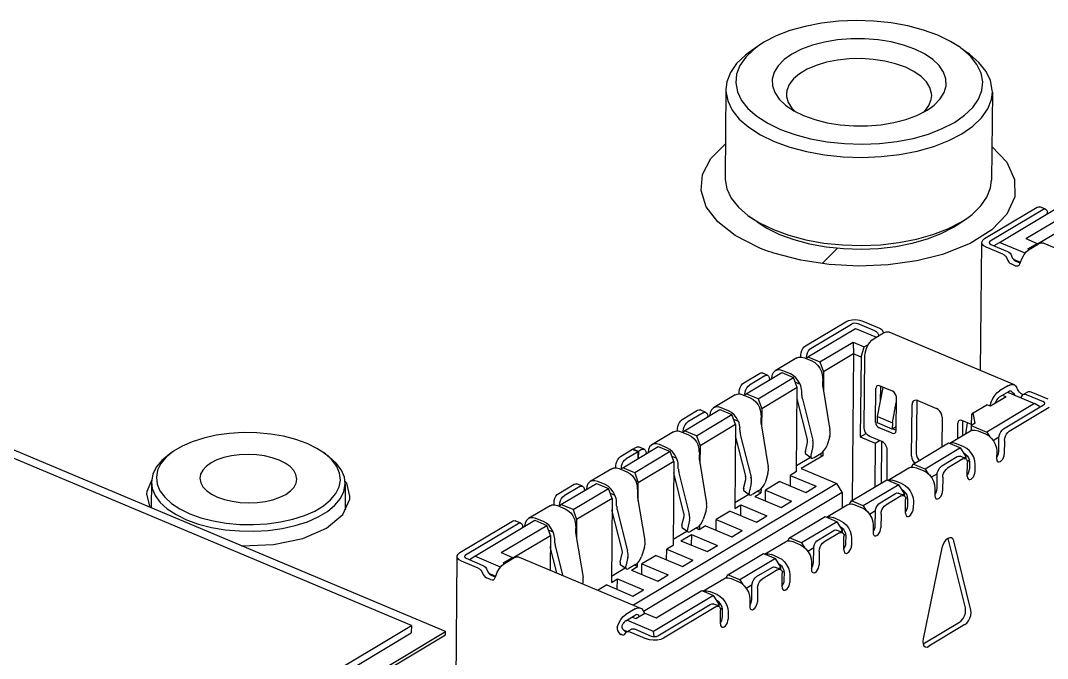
# Model space of a CAD drawing. Header units: millimetres. Extents: x 0 to 841, y 0 to 594.
# Drawn here: x 586.55 to 597.14, y 200.76 to 207.34 of the extents above; entities that cross this region are included whole.
import ezdxf

# ---------------------------------------------------------------- set-up
doc = ezdxf.new("R2010")
doc.units = ezdxf.units.MM
doc.header["$LTSCALE"] = 46.255
doc.layers.add('ASSEM_MEM', color=7, linetype='CONTINUOUS')

msp = doc.modelspace()

# ---------------------------------------------------------------- linework, layer by layer
at = {"layer": 'ASSEM_MEM', "color": 7, "linetype": 'CONTINUOUS'}
for p, q in [((594.163, 207.078), (594.081, 207.021)), ((594.163, 207.078), (594.112, 207.04)), ((596.245, 207.059), (596.326, 207.001)), ((593.825, 206.627), (593.816, 205.718)), ((596.575, 206.601), (596.566, 205.692)), ((594.463, 206.448), (594.526, 206.407)), ((594.526, 206.407), (594.627, 206.358)), ((596.495, 205.088), (597.037, 205.412)), ((596.648, 205.05), (597.267, 205.421)), ((597.123, 205.392), (597.065, 205.416)), ((594.146, 205.26), (594.065, 205.318)), ((596.228, 205.24), (596.31, 205.297)), ((596.553, 205.064), (597.095, 205.388)), ((596.921, 205.088), (597.391, 205.369)), ((597.142, 205.346), (597.142, 205.352)), ((595.961, 205.13), (596.116, 205.189)), ((597.04, 205.034), (597.428, 205.266)), ((596.921, 205.088), (597.037, 205.039)), ((594.818, 204.83), (594.981, 204.992)), ((596.454, 203.727), (596.467, 205.049)), ((596.684, 204.928), (596.512, 205)), ((596.56, 205.029), (596.732, 204.956)), ((596.595, 205.016), (596.648, 205.05)), ((596.595, 205.016), (596.595, 205.014)), ((596.914, 204.938), (596.648, 205.05)), ((596.941, 204.982), (597.037, 205.039)), ((596.941, 204.982), (596.955, 204.976)), ((596.955, 204.977), (597.05, 205.034)), ((597.037, 205.039), (597.041, 205.029)), ((597.107, 205.042), (598.36, 204.516)), ((596.791, 204.876), (596.866, 204.845)), ((596.812, 204.809), (596.77, 204.827)), ((596.817, 204.855), (596.86, 204.838)), ((596.86, 204.829), (596.867, 204.846)), ((596.863, 204.837), (596.86, 204.838)), ((590.93, 201.034), (582.837, 204.436)), ((590.579, 201.098), (582.871, 204.337)), ((594.648, 203.983), (595.062, 204.231)), ((595.238, 204.238), (595.41, 204.166)), ((594.671, 203.868), (595.164, 204.162)), ((594.706, 203.959), (595.12, 204.207)), ((595.164, 204.162), (595.378, 204.072)), ((595.363, 204.137), (595.19, 204.21)), ((595.508, 204.125), (596.799, 203.582)), ((594.795, 203.816), (595.137, 204.021)), ((595.137, 204.021), (595.253, 203.972)), ((595.137, 204.021), (595.143, 203.899)), ((595.356, 204.059), (595.451, 204.116)), ((595.22, 203.867), (595.253, 203.972)), ((595.253, 203.972), (595.3, 204.001)), ((594.558, 203.857), (594.335, 203.724)), ((594.558, 203.857), (594.578, 203.865)), ((594.599, 203.866), (594.599, 203.89)), ((594.636, 203.859), (594.713, 203.826)), ((594.65, 203.853), (594.671, 203.868)), ((594.657, 203.866), (594.66, 203.887)), ((594.657, 203.866), (594.657, 203.858)), ((594.671, 203.868), (594.795, 203.816)), ((594.795, 203.816), (594.832, 203.713)), ((595.143, 203.899), (594.832, 203.713)), ((595.143, 203.899), (595.129, 202.387)), ((595.22, 203.867), (595.143, 203.899)), ((595.22, 203.867), (595.212, 203.044)), ((595.252, 203.136), (595.259, 203.872)), ((594.034, 203.487), (594.401, 203.706)), ((594.256, 203.677), (594.198, 203.702)), ((594.401, 203.706), (594.524, 203.654)), ((594.49, 203.693), (594.413, 203.725)), ((594.832, 203.713), (594.831, 203.526)), ((594.011, 203.602), (594.17, 203.698)), ((594.228, 203.673), (594.069, 203.578)), ((594.158, 203.435), (594.524, 203.654)), ((594.275, 203.631), (594.275, 203.637)), ((594.52, 203.676), (594.49, 203.693)), ((594.548, 203.651), (594.52, 203.676)), ((594.562, 203.551), (594.524, 203.654)), ((594.542, 203.606), (594.59, 203.586)), ((594.825, 203.646), (594.823, 203.602)), ((593.962, 203.485), (593.962, 203.509)), ((594.02, 203.485), (594.023, 203.506)), ((594.562, 203.551), (594.195, 203.332)), ((594.554, 202.685), (594.562, 203.551)), ((594.609, 203.474), (594.607, 203.516)), ((594.825, 203.56), (594.899, 203.116)), ((595.369, 203.196), (595.372, 203.542)), ((595.389, 203.253), (595.447, 203.554)), ((595.546, 203.513), (595.411, 203.569)), ((595.42, 203.566), (595.418, 203.404)), ((596.742, 203.509), (596.646, 203.452)), ((596.742, 203.574), (596.647, 203.517)), ((596.732, 203.503), (597.01, 203.386)), ((596.77, 203.513), (596.761, 203.515)), ((596.77, 203.513), (596.77, 203.513)), ((596.894, 203.48), (596.942, 203.508)), ((596.973, 203.509), (597.146, 203.436)), ((593.921, 203.476), (593.698, 203.343)), ((593.921, 203.476), (593.941, 203.484)), ((593.999, 203.478), (594.076, 203.445)), ((594.013, 203.472), (594.034, 203.487)), ((594.02, 203.485), (594.02, 203.477)), ((594.158, 203.435), (594.034, 203.487)), ((594.158, 203.435), (594.195, 203.332)), ((594.666, 203.017), (594.561, 203.434)), ((594.614, 203.434), (594.721, 203.009)), ((595.543, 203.188), (595.583, 203.396)), ((595.581, 203.107), (595.584, 203.453)), ((595.794, 203.405), (595.789, 202.872)), ((595.796, 203.418), (595.794, 203.405)), ((595.805, 203.417), (596, 203.335)), ((597.01, 203.386), (596.517, 203.092)), ((596.716, 203.455), (596.557, 203.359)), ((596.716, 203.455), (596.678, 203.471)), ((596.87, 203.452), (596.875, 203.456)), ((596.875, 203.456), (596.889, 203.476)), ((596.883, 203.482), (596.887, 203.48)), ((596.887, 203.48), (596.892, 203.479)), ((596.889, 203.476), (596.894, 203.48)), ((596.925, 203.48), (597.098, 203.408)), ((597.062, 203.356), (597.01, 203.386)), ((593.374, 203.221), (593.533, 203.317)), ((593.397, 203.106), (593.764, 203.325)), ((593.591, 203.292), (593.431, 203.197)), ((593.619, 203.296), (593.561, 203.321)), ((593.764, 203.325), (593.887, 203.273)), ((593.853, 203.312), (593.776, 203.344)), ((593.883, 203.295), (593.853, 203.312)), ((593.911, 203.27), (593.883, 203.295)), ((594.195, 203.332), (594.194, 203.145)), ((595.741, 202.844), (595.746, 203.376)), ((596.362, 203.274), (596.376, 203.29)), ((596.376, 203.29), (596.519, 203.375)), ((596.397, 203.185), (596.376, 203.29)), ((596.557, 203.359), (596.519, 203.375)), ((596.553, 203.361), (596.553, 203.365)), ((596.69, 203.125), (597.104, 203.373)), ((596.748, 203.101), (597.162, 203.348)), ((597.062, 203.356), (597.063, 203.348)), ((593.521, 203.054), (593.887, 203.273)), ((593.925, 203.17), (593.558, 202.951)), ((593.638, 203.25), (593.638, 203.256)), ((593.925, 203.17), (593.887, 203.273)), ((593.905, 203.225), (593.953, 203.205)), ((593.925, 203.17), (593.917, 202.304)), ((594.188, 203.265), (594.186, 203.221)), ((594.188, 203.179), (594.262, 202.735)), ((595.388, 203.188), (595.389, 203.253)), ((595.542, 203.123), (595.388, 203.188)), ((595.389, 203.253), (595.543, 203.188)), ((595.543, 203.188), (595.542, 203.123)), ((596.057, 203.245), (596.054, 202.941)), ((596.218, 203.025), (596.22, 203.186)), ((596.361, 203.17), (596.259, 203.213)), ((596.267, 203.209), (596.266, 203.054)), ((596.316, 203.189), (596.296, 203.072)), ((596.397, 203.185), (596.356, 203.16)), ((596.361, 203.164), (596.362, 203.274)), ((593.284, 203.095), (593.061, 202.962)), ((593.284, 203.095), (593.304, 203.103)), ((593.325, 203.104), (593.325, 203.128)), ((593.362, 203.096), (593.439, 203.064)), ((593.376, 203.091), (593.397, 203.106)), ((593.383, 203.103), (593.386, 203.125)), ((593.383, 203.103), (593.383, 203.096)), ((593.521, 203.054), (593.397, 203.106)), ((593.972, 203.093), (593.97, 203.135)), ((595.212, 203.044), (595.272, 203.079)), ((595.542, 203.08), (595.407, 203.136)), ((595.581, 203.146), (595.542, 203.123)), ((595.547, 203.126), (595.581, 203.112)), ((596.136, 202.977), (596.35, 203.104)), ((596.356, 203.16), (596.355, 203.106)), ((596.356, 203.16), (596.517, 203.092)), ((596.428, 203.105), (596.505, 203.073)), ((596.517, 203.092), (596.548, 203.044)), ((593.216, 202.931), (593.139, 202.963)), ((593.521, 203.054), (593.558, 202.951)), ((594.029, 202.636), (593.924, 203.053)), ((593.977, 203.052), (594.084, 202.628)), ((594.645, 202.893), (594.667, 202.984)), ((594.896, 203.047), (594.866, 202.951)), ((595.212, 203.044), (595.367, 202.979)), ((595.433, 202.995), (595.309, 203.047)), ((595.367, 202.979), (595.362, 202.527)), ((595.367, 202.979), (595.409, 203.005)), ((595.43, 202.995), (595.426, 202.565)), ((595.757, 202.763), (596.123, 202.982)), ((596.123, 202.982), (596.247, 202.93)), ((596.147, 202.979), (596.139, 202.976)), ((596.282, 202.94), (596.205, 202.972)), ((596.582, 203.007), (596.643, 203.044)), ((596.641, 202.891), (596.642, 203.031)), ((596.7, 203.007), (596.698, 202.866)), ((588.123, 202.894), (588.082, 202.865)), ((589.675, 202.879), (589.715, 202.85)), ((592.737, 202.84), (592.861, 202.915)), ((592.76, 202.725), (593.127, 202.944)), ((592.919, 202.89), (592.794, 202.816)), ((592.861, 202.915), (592.919, 202.89)), ((592.864, 202.916), (592.896, 202.935)), ((592.922, 202.892), (592.864, 202.916)), ((592.864, 202.915), (592.864, 202.916)), ((593.25, 202.892), (592.884, 202.673)), ((592.918, 202.819), (592.919, 202.89)), ((592.922, 202.892), (592.921, 202.821)), ((592.954, 202.911), (592.922, 202.892)), ((592.982, 202.915), (592.924, 202.94)), ((593.001, 202.869), (593.001, 202.875)), ((593.127, 202.944), (593.25, 202.892)), ((593.246, 202.914), (593.216, 202.931)), ((593.274, 202.889), (593.246, 202.914)), ((593.288, 202.789), (593.25, 202.892)), ((593.551, 202.884), (593.548, 202.84)), ((593.558, 202.951), (593.557, 202.764)), ((594.706, 202.824), (594.65, 202.864)), ((594.723, 202.944), (594.702, 202.853)), ((594.803, 202.869), (594.735, 202.828)), ((594.824, 202.847), (594.791, 202.862)), ((594.825, 202.887), (594.824, 202.847)), ((595.488, 202.602), (595.49, 202.906)), ((596.247, 202.93), (595.88, 202.711)), ((596.304, 202.841), (596.247, 202.93)), ((596.283, 202.874), (596.299, 202.864)), ((596.307, 202.856), (596.298, 202.851)), ((596.299, 202.864), (596.315, 202.848)), ((596.62, 202.894), (596.619, 202.819)), ((592.688, 202.723), (592.688, 202.747)), ((593.288, 202.789), (592.921, 202.57)), ((593.268, 202.844), (593.316, 202.824)), ((593.288, 202.789), (593.28, 201.923)), ((593.334, 202.712), (593.333, 202.754)), ((593.551, 202.798), (593.625, 202.354)), ((594.697, 202.83), (594.554, 202.745)), ((594.824, 202.847), (594.603, 202.715)), ((595.74, 202.732), (595.757, 202.763)), ((595.88, 202.711), (595.757, 202.763)), ((595.765, 202.781), (595.773, 202.773)), ((596.053, 202.744), (596.213, 202.839)), ((596.27, 202.815), (596.111, 202.72)), ((596.299, 202.819), (596.241, 202.843)), ((596.28, 202.827), (596.304, 202.841)), ((596.304, 202.819), (596.304, 202.841)), ((596.315, 202.848), (596.328, 202.828)), ((596.315, 202.797), (596.318, 202.778)), ((596.316, 202.638), (596.318, 202.778)), ((596.337, 202.8), (596.317, 202.789)), ((596.328, 202.828), (596.336, 202.806)), ((596.336, 202.806), (596.339, 202.785)), ((596.339, 202.785), (596.338, 202.71)), ((596.396, 202.685), (596.397, 202.761)), ((596.619, 202.831), (596.624, 202.837)), ((592.647, 202.714), (592.424, 202.581)), ((592.647, 202.714), (592.667, 202.722)), ((592.725, 202.715), (592.802, 202.683)), ((592.738, 202.71), (592.76, 202.725)), ((592.746, 202.722), (592.748, 202.744)), ((592.746, 202.722), (592.746, 202.715)), ((592.884, 202.673), (592.76, 202.725)), ((592.884, 202.673), (592.921, 202.57)), ((593.392, 202.254), (593.287, 202.672)), ((593.34, 202.671), (593.447, 202.247)), ((594.259, 202.666), (594.229, 202.57)), ((594.488, 202.646), (594.487, 202.537)), ((594.554, 202.685), (594.488, 202.646)), ((594.488, 202.646), (594.758, 202.533)), ((594.603, 202.715), (594.969, 202.561)), ((595.499, 202.595), (595.713, 202.723)), ((595.713, 202.723), (595.733, 202.731)), ((595.791, 202.724), (595.868, 202.692)), ((595.88, 202.711), (595.911, 202.663)), ((595.944, 202.626), (596.006, 202.663)), ((596.004, 202.51), (596.005, 202.65)), ((596.316, 202.65), (596.321, 202.656)), ((587.896, 202.578), (587.894, 202.31)), ((589.912, 202.565), (589.893, 202.587)), ((589.896, 202.56), (589.894, 202.291)), ((589.945, 202.432), (589.912, 202.565)), ((592.1, 202.459), (592.259, 202.554)), ((592.123, 202.344), (592.49, 202.563)), ((592.345, 202.534), (592.287, 202.559)), ((592.49, 202.563), (592.613, 202.511)), ((592.579, 202.55), (592.502, 202.582)), ((592.609, 202.533), (592.579, 202.55)), ((594.969, 202.561), (592.873, 201.307)), ((592.92, 202.383), (592.921, 202.57)), ((594.008, 202.512), (594.03, 202.603)), ((594.086, 202.563), (594.065, 202.472)), ((594.38, 202.582), (594.234, 202.494)), ((594.38, 202.582), (594.65, 202.468)), ((595.026, 202.472), (594.969, 202.561)), ((595.12, 202.382), (595.486, 202.601)), ((595.61, 202.549), (595.243, 202.33)), ((595.486, 202.601), (595.61, 202.549)), ((595.488, 202.6), (595.488, 202.602)), ((595.502, 202.595), (595.51, 202.598)), ((595.645, 202.559), (595.568, 202.591)), ((595.667, 202.46), (595.61, 202.549)), ((596.063, 202.626), (596.061, 202.485)), ((592.317, 202.53), (592.157, 202.435)), ((592.247, 202.292), (592.613, 202.511)), ((592.364, 202.488), (592.364, 202.494)), ((592.637, 202.508), (592.609, 202.533)), ((592.651, 202.408), (592.613, 202.511)), ((592.631, 202.463), (592.678, 202.443)), ((592.914, 202.503), (592.911, 202.459)), ((592.974, 201.244), (595.026, 202.472)), ((594.06, 202.449), (593.917, 202.364)), ((594.069, 202.443), (594.013, 202.483)), ((594.166, 202.488), (594.098, 202.447)), ((594.125, 202.429), (594.187, 202.466)), ((594.125, 202.429), (594.395, 202.316)), ((594.187, 202.466), (594.154, 202.481)), ((594.188, 202.506), (594.187, 202.466)), ((594.233, 202.384), (594.234, 202.494)), ((594.234, 202.494), (594.503, 202.381)), ((594.65, 202.468), (594.758, 202.533)), ((595.026, 202.472), (595.025, 202.312)), ((595.416, 202.363), (595.575, 202.458)), ((595.633, 202.434), (595.474, 202.339)), ((595.662, 202.438), (595.604, 202.462)), ((595.643, 202.446), (595.667, 202.46)), ((595.662, 202.483), (595.646, 202.493)), ((595.67, 202.475), (595.661, 202.47)), ((595.678, 202.467), (595.662, 202.483)), ((595.667, 202.438), (595.667, 202.46)), ((595.691, 202.447), (595.678, 202.467)), ((595.699, 202.425), (595.691, 202.447)), ((595.982, 202.513), (595.982, 202.438)), ((595.982, 202.45), (595.987, 202.456)), ((592.01, 202.333), (591.787, 202.2)), ((592.01, 202.333), (592.03, 202.341)), ((592.051, 202.342), (592.051, 202.366)), ((592.088, 202.334), (592.165, 202.302)), ((592.101, 202.329), (592.123, 202.344)), ((592.109, 202.341), (592.111, 202.363)), ((592.109, 202.341), (592.109, 202.334)), ((592.247, 202.292), (592.123, 202.344)), ((592.651, 202.408), (592.284, 202.189)), ((592.651, 202.408), (592.643, 201.542)), ((592.697, 202.331), (592.696, 202.373)), ((592.914, 202.416), (592.988, 201.973)), ((593.917, 202.304), (593.979, 202.342)), ((593.978, 202.232), (593.979, 202.342)), ((593.979, 202.342), (594.249, 202.228)), ((594.395, 202.316), (594.503, 202.381)), ((594.862, 202.214), (595.076, 202.342)), ((595.076, 202.342), (595.096, 202.35)), ((595.102, 202.35), (595.12, 202.382)), ((595.243, 202.33), (595.12, 202.382)), ((595.154, 202.343), (595.231, 202.311)), ((595.243, 202.33), (595.274, 202.282)), ((595.678, 202.416), (595.68, 202.397)), ((595.679, 202.257), (595.68, 202.397)), ((595.7, 202.419), (595.68, 202.407)), ((595.702, 202.404), (595.699, 202.425)), ((595.701, 202.329), (595.702, 202.404)), ((595.76, 202.38), (595.759, 202.304)), ((589.704, 202.101), (589.871, 202.241)), ((592.247, 202.292), (592.284, 202.189)), ((592.755, 201.873), (592.649, 202.291)), ((592.703, 202.29), (592.81, 201.866)), ((593.371, 202.131), (593.393, 202.222)), ((593.622, 202.285), (593.592, 202.189)), ((593.87, 202.277), (593.724, 202.189)), ((593.87, 202.277), (594.14, 202.163)), ((594.14, 202.163), (594.249, 202.228)), ((594.483, 202.001), (594.849, 202.22)), ((594.849, 202.22), (594.973, 202.168)), ((594.865, 202.213), (594.873, 202.217)), ((595.307, 202.245), (595.369, 202.282)), ((595.367, 202.129), (595.368, 202.269)), ((595.426, 202.245), (595.424, 202.104)), ((595.679, 202.269), (595.684, 202.275)), ((591.08, 201.85), (591.622, 202.173)), ((591.138, 201.825), (591.68, 202.149)), ((591.233, 201.811), (591.852, 202.182)), ((591.506, 201.849), (591.976, 202.13)), ((591.708, 202.153), (591.65, 202.178)), ((591.727, 202.107), (591.727, 202.113)), ((591.852, 202.182), (591.976, 202.13)), ((591.942, 202.169), (591.865, 202.201)), ((591.972, 202.152), (591.942, 202.169)), ((592, 202.127), (591.972, 202.152)), ((592.014, 202.027), (591.976, 202.13)), ((592.277, 202.122), (592.274, 202.078)), ((592.284, 202.189), (592.283, 202.002)), ((593.449, 202.182), (593.428, 202.091)), ((593.551, 202.125), (593.55, 202.085)), ((593.616, 202.124), (593.55, 202.085)), ((593.616, 202.124), (593.885, 202.011)), ((593.723, 202.079), (593.724, 202.189)), ((593.724, 202.189), (593.994, 202.076)), ((594.973, 202.168), (594.606, 201.949)), ((595.008, 202.178), (594.931, 202.21)), ((595.03, 202.079), (594.973, 202.168)), ((595.025, 202.102), (595.009, 202.112)), ((595.345, 202.132), (595.345, 202.057)), ((591.625, 201.795), (592.014, 202.027)), ((591.994, 202.082), (592.041, 202.062)), ((592.014, 202.027), (592.01, 201.67)), ((592.277, 202.035), (592.351, 201.592)), ((593.423, 202.068), (593.28, 201.983)), ((593.361, 201.972), (593.469, 202.037)), ((593.432, 202.062), (593.376, 202.102)), ((593.529, 202.107), (593.461, 202.066)), ((593.469, 202.037), (593.468, 201.927)), ((593.469, 202.037), (593.739, 201.923)), ((593.55, 202.085), (593.517, 202.1)), ((593.885, 202.011), (593.994, 202.076)), ((594.779, 201.982), (594.938, 202.077)), ((594.996, 202.053), (594.837, 201.957)), ((595.025, 202.057), (594.967, 202.081)), ((595.006, 202.065), (595.03, 202.079)), ((595.033, 202.094), (595.024, 202.089)), ((595.041, 202.086), (595.025, 202.102)), ((595.03, 202.057), (595.03, 202.079)), ((595.054, 202.066), (595.041, 202.086)), ((595.041, 202.035), (595.043, 202.016)), ((595.042, 201.876), (595.043, 202.016)), ((595.063, 202.038), (595.043, 202.026)), ((595.062, 202.044), (595.054, 202.066)), ((595.065, 202.023), (595.062, 202.044)), ((595.064, 201.948), (595.065, 202.023)), ((595.345, 202.069), (595.35, 202.075)), ((592.08, 201.64), (592.012, 201.91)), ((592.06, 201.95), (592.059, 201.992)), ((592.066, 201.909), (592.14, 201.615)), ((592.985, 201.904), (592.955, 201.808)), ((593.28, 201.923), (593.214, 201.884)), ((593.361, 201.972), (593.631, 201.859)), ((593.631, 201.859), (593.739, 201.923)), ((594.225, 201.833), (594.439, 201.961)), ((594.439, 201.961), (594.459, 201.969)), ((594.465, 201.969), (594.483, 202.001)), ((594.606, 201.949), (594.483, 202.001)), ((594.517, 201.962), (594.594, 201.93)), ((594.606, 201.949), (594.637, 201.901)), ((594.67, 201.864), (594.732, 201.901)), ((595.122, 201.999), (595.122, 201.923)), ((596.118, 201.995), (596.117, 201.996)), ((596.297, 201.278), (596.118, 201.995)), ((596.153, 202.001), (596.135, 202.003)), ((596.354, 201.254), (596.176, 201.971)), ((591.023, 198.714), (591.052, 201.81)), ((591.18, 201.777), (591.233, 201.811)), ((591.499, 201.699), (591.233, 201.811)), ((591.506, 201.849), (591.622, 201.8)), ((591.526, 201.743), (591.622, 201.8)), ((591.54, 201.738), (591.636, 201.795)), ((591.622, 201.8), (591.626, 201.791)), ((591.692, 201.803), (592.945, 201.277)), ((592.734, 201.75), (592.756, 201.841)), ((592.812, 201.801), (592.791, 201.71)), ((593.106, 201.82), (592.959, 201.732)), ((593.106, 201.82), (593.376, 201.706)), ((593.213, 201.774), (593.214, 201.884)), ((593.214, 201.884), (593.484, 201.771)), ((593.846, 201.62), (594.212, 201.839)), ((594.212, 201.839), (594.336, 201.787)), ((594.228, 201.832), (594.236, 201.836)), ((594.371, 201.796), (594.294, 201.829)), ((594.729, 201.748), (594.731, 201.888)), ((594.789, 201.864), (594.787, 201.723)), ((595.042, 201.888), (595.047, 201.894)), ((596.054, 201.898), (595.86, 200.958)), ((591.269, 201.689), (591.097, 201.761)), ((591.145, 201.79), (591.317, 201.717)), ((591.18, 201.777), (591.18, 201.775)), ((591.526, 201.743), (591.54, 201.737)), ((592.786, 201.687), (592.643, 201.602)), ((592.795, 201.681), (592.739, 201.721)), ((592.892, 201.726), (592.824, 201.685)), ((592.851, 201.667), (592.913, 201.704)), ((592.913, 201.704), (592.879, 201.719)), ((592.913, 201.704), (592.914, 201.744)), ((592.958, 201.622), (592.959, 201.732)), ((592.959, 201.732), (593.229, 201.619)), ((593.376, 201.706), (593.484, 201.771)), ((594.336, 201.787), (593.969, 201.568)), ((594.142, 201.601), (594.301, 201.696)), ((594.388, 201.676), (594.33, 201.7)), ((594.393, 201.698), (594.336, 201.787)), ((594.369, 201.684), (594.393, 201.698)), ((594.388, 201.721), (594.372, 201.731)), ((594.396, 201.713), (594.387, 201.708)), ((594.404, 201.705), (594.388, 201.721)), ((594.393, 201.676), (594.393, 201.698)), ((594.417, 201.685), (594.404, 201.705)), ((594.708, 201.751), (594.708, 201.676)), ((594.708, 201.688), (594.713, 201.694)), ((591.397, 201.57), (591.355, 201.588)), ((591.376, 201.637), (591.451, 201.606)), ((591.402, 201.617), (591.445, 201.599)), ((591.445, 201.591), (591.452, 201.607)), ((591.448, 201.598), (591.445, 201.599)), ((592.851, 201.667), (593.121, 201.554)), ((593.121, 201.554), (593.229, 201.619)), ((593.802, 201.58), (593.822, 201.588)), ((593.828, 201.588), (593.846, 201.62)), ((593.969, 201.568), (593.846, 201.62)), ((593.88, 201.581), (593.957, 201.549)), ((594.359, 201.672), (594.2, 201.576)), ((594.404, 201.654), (594.406, 201.635)), ((594.405, 201.495), (594.406, 201.635)), ((594.426, 201.657), (594.406, 201.645)), ((594.425, 201.663), (594.417, 201.685)), ((594.428, 201.642), (594.425, 201.663)), ((594.427, 201.567), (594.428, 201.642)), ((594.485, 201.618), (594.485, 201.542)), ((592.596, 201.515), (592.507, 201.461)), ((592.596, 201.515), (592.866, 201.401)), ((592.643, 201.542), (592.705, 201.58)), ((592.704, 201.47), (592.705, 201.58)), ((592.705, 201.58), (592.974, 201.466)), ((593.588, 201.452), (593.802, 201.58)), ((593.969, 201.568), (594, 201.52)), ((594.033, 201.483), (594.095, 201.52)), ((594.092, 201.366), (594.094, 201.507)), ((594.152, 201.483), (594.15, 201.342)), ((594.405, 201.507), (594.41, 201.513)), ((592.866, 201.401), (592.974, 201.466)), ((593.698, 201.406), (593.079, 201.035)), ((593.105, 201.177), (593.575, 201.458)), ((593.575, 201.458), (593.698, 201.406)), ((593.591, 201.451), (593.599, 201.455)), ((593.734, 201.415), (593.657, 201.448)), ((593.756, 201.317), (593.698, 201.406)), ((594.071, 201.37), (594.071, 201.295)), ((592.888, 201.268), (592.793, 201.211)), ((593.123, 200.991), (593.664, 201.315)), ((593.722, 201.291), (593.181, 200.967)), ((593.751, 201.295), (593.693, 201.319)), ((593.732, 201.303), (593.756, 201.317)), ((593.751, 201.34), (593.735, 201.35)), ((593.759, 201.332), (593.75, 201.327)), ((593.767, 201.324), (593.751, 201.34)), ((593.755, 201.295), (593.756, 201.317)), ((593.78, 201.304), (593.767, 201.324)), ((593.767, 201.273), (593.769, 201.254)), ((593.789, 201.276), (593.769, 201.264)), ((593.788, 201.282), (593.78, 201.304)), ((593.791, 201.261), (593.788, 201.282)), ((594.071, 201.307), (594.076, 201.313)), ((592.792, 201.146), (592.887, 201.204)), ((592.856, 201.184), (592.894, 201.168)), ((592.894, 201.168), (592.99, 201.225)), ((592.98, 201.227), (592.98, 201.22)), ((592.99, 201.225), (593.105, 201.177)), ((593.768, 201.114), (593.769, 201.254)), ((593.79, 201.185), (593.791, 201.261)), ((593.848, 201.237), (593.848, 201.161)), ((584.208, 197.287), (590.579, 201.098)), ((590.579, 201.098), (590.578, 201.02)), ((592.765, 201.053), (592.808, 201.036)), ((593.079, 201.035), (592.801, 201.152)), ((592.801, 201.032), (592.849, 201.06)), ((592.88, 201.061), (593.052, 200.988)), ((593.768, 201.126), (593.773, 201.132)), ((595.862, 200.907), (596.235, 201.13)), ((596.292, 201.106), (595.92, 200.883)), ((584.207, 197.209), (590.578, 201.02)), ((584.241, 197.033), (590.93, 201.034)), ((584.241, 196.999), (590.93, 201)), ((590.93, 201), (590.93, 201.034)), ((592.746, 201.003), (592.742, 201.005)), ((592.777, 201.004), (592.782, 201.007)), ((592.782, 201.007), (592.796, 201.028)), ((592.79, 201.033), (592.794, 201.032)), ((592.794, 201.032), (592.799, 201.03)), ((592.796, 201.028), (592.801, 201.032)), ((592.832, 201.032), (593.005, 200.96)), ((593.083, 200.983), (593.079, 201.035)), ((595.86, 200.958), (595.857, 200.931)), ((595.86, 200.906), (595.862, 200.907))]:
    msp.add_line(p, q, dxfattribs=at)
for points in [[(596.013, 207.186), (595.865, 207.24), (595.703, 207.283), (595.531, 207.314), (595.353, 207.333), (595.171, 207.338), (594.99, 207.331), (594.813, 207.311), (594.644, 207.278), (594.486, 207.234), (594.343, 207.179), (594.218, 207.114), (594.163, 207.078)], [(595.774, 207.044), (595.658, 207.085), (595.531, 207.117), (595.396, 207.139), (595.257, 207.149), (595.115, 207.149), (594.976, 207.138), (594.843, 207.116), (594.718, 207.084), (594.605, 207.042), (594.507, 206.992), (594.426, 206.935), (594.364, 206.872), (594.322, 206.805), (594.302, 206.735), (594.305, 206.664), (594.329, 206.595), (594.375, 206.527), (594.441, 206.465), (594.463, 206.448)], [(596.245, 207.059), (596.144, 207.123), (596.013, 207.186)], [(594.081, 207.021), (594.026, 206.98), (593.936, 206.894), (593.872, 206.802), (593.835, 206.705), (593.825, 206.627)], [(594.112, 207.04), (594.029, 206.96), (593.969, 206.875), (593.935, 206.785), (593.926, 206.695), (593.943, 206.604), (593.986, 206.515), (594.053, 206.43), (594.144, 206.351), (594.257, 206.279), (594.388, 206.215)], [(595.933, 206.434), (595.975, 206.466), (596.037, 206.529), (596.079, 206.597), (596.099, 206.666), (596.096, 206.737), (596.072, 206.807), (596.026, 206.874), (595.96, 206.937), (595.875, 206.994), (595.774, 207.044)], [(596.348, 206.971), (596.257, 207.05), (596.245, 207.059)], [(596.575, 206.601), (596.574, 206.62), (596.556, 206.718), (596.51, 206.814), (596.437, 206.906), (596.339, 206.991), (596.326, 207.001)], [(594.388, 206.215), (594.536, 206.161), (594.698, 206.118), (594.87, 206.087), (595.049, 206.069), (595.23, 206.063), (595.411, 206.07), (595.588, 206.09), (595.757, 206.123), (595.915, 206.167), (596.058, 206.223), (596.183, 206.288), (596.289, 206.361), (596.372, 206.441), (596.432, 206.527), (596.466, 206.616), (596.475, 206.707), (596.458, 206.797), (596.415, 206.886), (596.348, 206.971)], [(595.677, 206.857), (595.575, 206.893), (595.464, 206.92), (595.344, 206.938), (595.221, 206.945), (595.098, 206.943), (594.977, 206.93), (594.862, 206.908), (594.756, 206.876), (594.663, 206.836), (594.584, 206.789), (594.522, 206.736), (594.478, 206.678), (594.454, 206.618), (594.449, 206.578)], [(595.949, 206.564), (595.948, 206.586), (595.931, 206.647), (595.895, 206.706), (595.839, 206.762), (595.766, 206.813), (595.677, 206.857)], [(593.825, 206.627), (593.825, 206.608), (593.844, 206.51), (593.89, 206.414), (593.963, 206.322), (594.061, 206.237), (594.182, 206.159), (594.324, 206.09)], [(594.324, 206.09), (594.484, 206.032), (594.658, 205.986), (594.843, 205.952), (595.036, 205.932), (595.232, 205.926), (595.427, 205.934), (595.618, 205.956), (595.8, 205.991), (595.97, 206.039), (596.124, 206.099), (596.26, 206.169), (596.373, 206.248), (596.463, 206.334), (596.528, 206.426), (596.565, 206.523), (596.575, 206.601)], [(594.449, 206.578), (594.45, 206.556), (594.467, 206.494), (594.504, 206.435), (594.537, 206.402)], [(595.862, 206.393), (595.877, 206.405), (595.921, 206.463), (595.945, 206.524), (595.949, 206.564)], [(594.627, 206.358), (594.743, 206.316), (594.87, 206.284), (595.005, 206.263), (595.144, 206.252), (595.286, 206.252), (595.425, 206.263), (595.558, 206.285), (595.683, 206.317), (595.796, 206.359)], [(595.796, 206.359), (595.894, 206.409), (595.933, 206.434)], [(594.155, 204.999), (593.921, 205.12), (593.74, 205.262), (593.621, 205.418), (593.568, 205.584), (593.584, 205.751), (593.669, 205.914), (593.819, 206.064)], [(596.57, 206.038), (596.724, 205.876), (596.805, 205.699), (596.806, 205.518), (596.726, 205.342), (596.57, 205.179), (596.346, 205.039), (596.062, 204.926)], [(593.816, 205.718), (593.817, 205.698), (593.835, 205.601), (593.881, 205.505), (593.954, 205.413), (594.052, 205.328), (594.065, 205.318)], [(596.31, 205.297), (596.365, 205.338), (596.455, 205.425), (596.519, 205.517), (596.556, 205.613), (596.566, 205.692)], [(597.037, 205.412), (597.051, 205.418), (597.065, 205.416)], [(594.065, 205.318), (594.173, 205.25), (594.315, 205.181)], [(596.116, 205.189), (596.251, 205.259), (596.31, 205.297)], [(597.095, 205.388), (597.109, 205.394), (597.123, 205.392)], [(597.123, 205.392), (597.133, 205.384), (597.14, 205.37), (597.142, 205.352)], [(594.146, 205.26), (594.247, 205.196), (594.378, 205.132)], [(596.048, 205.14), (596.173, 205.205), (596.228, 205.24)], [(594.315, 205.181), (594.475, 205.123), (594.649, 205.077), (594.835, 205.043), (595.027, 205.023), (595.223, 205.017), (595.419, 205.025), (595.609, 205.047), (595.791, 205.082), (595.961, 205.13)], [(594.378, 205.132), (594.526, 205.079), (594.688, 205.036), (594.86, 205.005), (595.039, 204.986), (595.22, 204.981), (595.401, 204.988), (595.578, 205.008), (595.747, 205.041), (595.905, 205.085), (596.048, 205.14)], [(596.467, 205.049), (596.467, 205.053), (596.475, 205.072), (596.495, 205.088)], [(594.32, 204.938), (594.292, 204.947), (594.264, 204.957), (594.236, 204.967), (594.209, 204.977), (594.182, 204.988), (594.155, 204.999)], [(596.512, 205), (596.486, 205.015), (596.471, 205.033), (596.467, 205.049)], [(596.553, 205.064), (596.544, 205.056), (596.542, 205.048)], [(596.542, 205.048), (596.542, 205.046), (596.548, 205.036), (596.56, 205.029)], [(596.867, 204.846), (596.881, 204.886), (596.902, 204.924), (596.928, 204.955), (596.955, 204.977)], [(597.05, 205.034), (597.075, 205.044), (597.098, 205.045), (597.107, 205.042)], [(596.062, 204.926), (595.795, 204.86), (595.501, 204.818), (595.197, 204.805), (594.892, 204.821), (594.598, 204.866), (594.32, 204.938)], [(596.684, 204.928), (596.698, 204.92), (596.71, 204.908), (596.72, 204.893), (596.734, 204.861)], [(596.732, 204.956), (596.746, 204.949), (596.758, 204.937), (596.768, 204.922), (596.781, 204.89)], [(596.781, 204.89), (596.792, 204.875), (596.804, 204.863), (596.817, 204.855)], [(596.734, 204.861), (596.744, 204.847), (596.756, 204.835), (596.77, 204.827)], [(596.812, 204.809), (596.827, 204.806), (596.84, 204.808), (596.844, 204.81)], [(596.844, 204.81), (596.851, 204.816), (596.86, 204.829)], [(595.062, 204.231), (595.091, 204.244), (595.127, 204.251), (595.166, 204.253), (595.204, 204.248), (595.238, 204.238)], [(595.19, 204.21), (595.173, 204.214), (595.153, 204.215), (595.134, 204.213), (595.12, 204.207)], [(595.363, 204.137), (595.376, 204.129), (595.388, 204.117), (595.398, 204.103), (595.404, 204.088)], [(595.41, 204.166), (595.424, 204.158), (595.436, 204.146), (595.446, 204.131), (595.452, 204.117)], [(595.451, 204.116), (595.478, 204.127), (595.503, 204.126), (595.508, 204.125)], [(595.259, 203.872), (595.262, 203.907), (595.272, 203.945), (595.288, 203.981), (595.308, 204.013), (595.331, 204.04), (595.356, 204.059)], [(594.599, 203.89), (594.602, 203.911), (594.609, 203.933), (594.62, 203.954), (594.633, 203.972), (594.648, 203.983)], [(594.66, 203.887), (594.667, 203.909), (594.677, 203.93), (594.691, 203.947), (594.706, 203.959)], [(594.578, 203.865), (594.606, 203.867), (594.636, 203.859)], [(594.713, 203.826), (594.743, 203.809), (594.771, 203.784), (594.795, 203.753), (594.813, 203.719)], [(594.17, 203.698), (594.185, 203.703), (594.198, 203.702)], [(594.335, 203.724), (594.331, 203.722), (594.312, 203.702), (594.3, 203.676), (594.296, 203.644)], [(594.413, 203.725), (594.383, 203.733), (594.355, 203.732), (594.335, 203.724)], [(593.962, 203.509), (593.965, 203.53), (593.972, 203.552), (593.983, 203.573), (593.996, 203.591), (594.011, 203.602)], [(594.228, 203.673), (594.242, 203.679), (594.256, 203.677)], [(594.256, 203.677), (594.266, 203.67), (594.273, 203.655), (594.275, 203.637)], [(594.59, 203.586), (594.572, 203.62), (594.548, 203.651)], [(594.023, 203.506), (594.03, 203.528), (594.04, 203.549), (594.054, 203.566), (594.069, 203.578)], [(595.385, 203.569), (595.383, 203.568), (595.375, 203.557), (595.372, 203.542)], [(595.411, 203.569), (595.396, 203.572), (595.385, 203.569)], [(595.584, 203.453), (595.581, 203.471), (595.573, 203.488), (595.56, 203.503), (595.546, 203.513)], [(596.553, 203.365), (596.563, 203.402), (596.579, 203.438), (596.599, 203.471), (596.622, 203.498), (596.647, 203.517)], [(596.742, 203.574), (596.769, 203.585), (596.794, 203.584), (596.799, 203.582)], [(596.761, 203.515), (596.752, 203.513), (596.742, 203.509)], [(596.77, 203.513), (596.781, 203.505), (596.792, 203.493), (596.804, 203.478), (596.813, 203.469)], [(596.799, 203.582), (596.815, 203.571), (596.829, 203.548)], [(596.883, 203.482), (596.868, 203.49), (596.855, 203.503), (596.844, 203.519), (596.835, 203.534), (596.829, 203.548)], [(596.942, 203.508), (596.947, 203.511), (596.96, 203.512), (596.973, 203.509)], [(593.941, 203.484), (593.969, 203.486), (593.999, 203.478)], [(594.076, 203.445), (594.106, 203.428), (594.134, 203.403), (594.158, 203.372), (594.176, 203.338)], [(595.766, 203.416), (595.758, 203.41), (595.749, 203.395), (595.746, 203.376)], [(595.805, 203.417), (595.787, 203.421), (595.771, 203.419), (595.766, 203.416)], [(596.646, 203.452), (596.631, 203.44), (596.618, 203.423), (596.607, 203.402), (596.602, 203.386)], [(596.861, 203.449), (596.865, 203.449), (596.87, 203.452)], [(596.894, 203.48), (596.899, 203.482), (596.912, 203.484), (596.925, 203.48)], [(597.116, 203.388), (597.116, 203.391), (597.11, 203.4), (597.098, 203.408)], [(597.104, 203.373), (597.114, 203.381), (597.116, 203.388)], [(593.533, 203.317), (593.547, 203.322), (593.561, 203.321)], [(593.591, 203.292), (593.605, 203.298), (593.619, 203.296)], [(593.619, 203.296), (593.629, 203.289), (593.636, 203.274), (593.638, 203.256)], [(593.698, 203.343), (593.694, 203.34), (593.675, 203.321), (593.663, 203.294), (593.659, 203.263)], [(593.776, 203.344), (593.746, 203.352), (593.718, 203.351), (593.698, 203.343)], [(596.057, 203.245), (596.055, 203.266), (596.046, 203.288), (596.034, 203.308), (596.017, 203.324), (596, 203.335)], [(593.325, 203.128), (593.328, 203.149), (593.335, 203.171), (593.346, 203.192), (593.359, 203.209), (593.374, 203.221)], [(593.386, 203.125), (593.393, 203.147), (593.403, 203.168), (593.417, 203.185), (593.431, 203.197)], [(593.953, 203.205), (593.935, 203.239), (593.911, 203.27)], [(595.369, 203.196), (595.371, 203.178), (595.38, 203.16)], [(596.233, 203.213), (596.231, 203.212), (596.223, 203.201), (596.22, 203.186)], [(596.259, 203.213), (596.244, 203.216), (596.233, 203.213)], [(589.502, 202.974), (589.386, 203.016), (589.259, 203.049), (589.124, 203.072), (588.984, 203.085), (588.842, 203.087), (588.701, 203.079), (588.565, 203.06), (588.436, 203.031), (588.317, 202.993), (588.212, 202.946), (588.123, 202.894)], [(593.304, 203.103), (593.332, 203.105), (593.362, 203.096)], [(593.439, 203.064), (593.469, 203.047), (593.497, 203.022), (593.521, 202.991), (593.538, 202.957)], [(595.309, 203.047), (595.292, 203.057), (595.275, 203.074), (595.263, 203.093), (595.255, 203.115), (595.252, 203.136)], [(595.38, 203.16), (595.392, 203.146), (595.407, 203.136)], [(595.542, 203.08), (595.556, 203.077), (595.568, 203.08)], [(595.568, 203.08), (595.569, 203.081), (595.578, 203.092), (595.581, 203.107)], [(596.35, 203.104), (596.37, 203.112), (596.398, 203.113), (596.428, 203.105)], [(596.505, 203.073), (596.535, 203.056), (596.563, 203.031), (596.587, 203.001)], [(596.642, 203.031), (596.644, 203.053), (596.651, 203.075), (596.662, 203.096), (596.676, 203.113), (596.69, 203.125)], [(596.7, 203.007), (596.702, 203.028), (596.709, 203.051), (596.72, 203.072), (596.734, 203.089), (596.748, 203.101)], [(589.675, 202.879), (589.604, 202.924), (589.502, 202.974)], [(593.061, 202.962), (593.057, 202.959), (593.038, 202.94), (593.026, 202.913), (593.022, 202.882)], [(593.139, 202.963), (593.109, 202.971), (593.081, 202.97), (593.061, 202.962)], [(595.49, 202.906), (595.488, 202.927), (595.48, 202.948), (595.467, 202.968), (595.451, 202.984), (595.433, 202.995)], [(596.205, 202.972), (596.175, 202.98), (596.147, 202.979)], [(596.587, 203.001), (596.605, 202.966), (596.616, 202.929), (596.62, 202.894)], [(588.082, 202.865), (588.003, 202.8), (587.946, 202.731), (587.91, 202.659), (587.896, 202.578)], [(588.123, 202.894), (588.048, 202.832), (587.994, 202.767), (587.96, 202.698), (587.947, 202.627), (587.955, 202.556), (587.984, 202.487), (588.034, 202.42), (588.102, 202.357), (588.189, 202.3), (588.291, 202.25)], [(589.215, 202.803), (589.143, 202.828), (589.064, 202.847), (588.98, 202.858), (588.893, 202.862), (588.806, 202.859), (588.722, 202.848), (588.643, 202.83), (588.572, 202.805), (588.511, 202.774), (588.462, 202.739), (588.425, 202.699), (588.403, 202.657), (588.397, 202.617)], [(589.759, 202.805), (589.691, 202.868), (589.675, 202.879)], [(592.896, 202.935), (592.91, 202.941), (592.924, 202.94)], [(592.954, 202.911), (592.968, 202.917), (592.982, 202.915)], [(592.982, 202.915), (592.992, 202.907), (592.999, 202.893), (593.001, 202.875)], [(593.316, 202.824), (593.298, 202.858), (593.274, 202.889)], [(595.789, 202.872), (595.792, 202.851), (595.8, 202.829), (595.813, 202.809), (595.821, 202.801)], [(596.397, 202.761), (596.393, 202.796), (596.382, 202.832), (596.364, 202.867), (596.34, 202.898), (596.312, 202.923), (596.282, 202.94)], [(596.624, 202.837), (596.633, 202.854), (596.639, 202.873), (596.641, 202.891)], [(596.658, 202.788), (596.67, 202.798), (596.682, 202.813), (596.691, 202.83), (596.696, 202.849), (596.698, 202.866)], [(588.291, 202.25), (588.407, 202.208), (588.534, 202.176), (588.669, 202.153), (588.809, 202.14), (588.951, 202.138), (589.092, 202.146), (589.228, 202.165), (589.357, 202.194), (589.476, 202.232), (589.581, 202.278), (589.672, 202.332), (589.745, 202.393), (589.799, 202.458), (589.833, 202.527), (589.846, 202.597), (589.838, 202.668), (589.809, 202.738), (589.759, 202.805)], [(589.396, 202.608), (589.388, 202.654), (589.365, 202.696), (589.328, 202.736), (589.277, 202.772), (589.215, 202.803)], [(589.896, 202.56), (589.887, 202.628), (589.857, 202.701), (589.804, 202.772), (589.732, 202.838), (589.715, 202.85)], [(592.688, 202.747), (592.691, 202.768), (592.698, 202.79), (592.708, 202.811), (592.722, 202.828), (592.737, 202.84)], [(592.748, 202.744), (592.755, 202.766), (592.766, 202.787), (592.78, 202.804), (592.794, 202.816)], [(595.741, 202.844), (595.744, 202.823), (595.752, 202.801), (595.765, 202.781)], [(596.213, 202.839), (596.227, 202.845), (596.241, 202.843)], [(596.27, 202.815), (596.285, 202.82), (596.299, 202.819)], [(596.299, 202.819), (596.309, 202.811), (596.315, 202.797)], [(596.619, 202.819), (596.621, 202.803), (596.626, 202.791), (596.634, 202.785)], [(596.634, 202.785), (596.646, 202.784), (596.658, 202.788)], [(592.667, 202.722), (592.695, 202.724), (592.725, 202.715)], [(592.802, 202.683), (592.832, 202.666), (592.86, 202.641)], [(592.86, 202.641), (592.883, 202.61), (592.901, 202.576)], [(595.733, 202.731), (595.761, 202.732), (595.791, 202.724)], [(595.868, 202.692), (595.898, 202.675), (595.926, 202.65), (595.949, 202.619), (595.968, 202.585), (595.979, 202.548), (595.982, 202.513)], [(596.005, 202.65), (596.007, 202.671), (596.014, 202.694), (596.025, 202.715), (596.039, 202.732), (596.053, 202.744)], [(596.063, 202.626), (596.065, 202.647), (596.072, 202.67), (596.083, 202.69), (596.097, 202.708), (596.111, 202.72)], [(596.321, 202.656), (596.33, 202.673), (596.336, 202.692), (596.338, 202.71)], [(596.356, 202.607), (596.368, 202.617), (596.379, 202.632), (596.388, 202.649), (596.394, 202.668), (596.396, 202.685)], [(587.9, 202.599), (587.847, 202.481), (587.845, 202.451)], [(587.896, 202.578), (587.905, 202.51), (587.936, 202.437), (587.988, 202.366), (588.06, 202.3), (588.151, 202.241), (588.259, 202.188)], [(588.397, 202.617), (588.405, 202.57), (588.428, 202.528), (588.465, 202.489), (588.516, 202.453), (588.578, 202.422)], [(588.578, 202.422), (588.65, 202.397), (588.729, 202.378), (588.813, 202.366), (588.9, 202.362), (588.987, 202.366), (589.071, 202.377), (589.15, 202.395), (589.221, 202.42), (589.282, 202.45), (589.331, 202.486), (589.368, 202.525), (589.39, 202.567), (589.396, 202.608)], [(589.617, 202.217), (589.712, 202.274), (589.789, 202.338), (589.846, 202.407), (589.882, 202.479), (589.896, 202.56)], [(592.259, 202.554), (592.273, 202.56), (592.287, 202.559)], [(592.317, 202.53), (592.331, 202.536), (592.345, 202.534)], [(592.345, 202.534), (592.355, 202.526), (592.362, 202.512), (592.364, 202.494)], [(592.424, 202.581), (592.42, 202.578), (592.401, 202.559), (592.389, 202.532), (592.385, 202.501)], [(592.502, 202.582), (592.472, 202.59), (592.444, 202.589), (592.424, 202.581)], [(595.51, 202.598), (595.538, 202.599), (595.568, 202.591)], [(595.645, 202.559), (595.675, 202.542), (595.703, 202.517), (595.727, 202.486), (595.745, 202.451), (595.756, 202.415), (595.76, 202.38)], [(596.316, 202.638), (596.318, 202.622), (596.324, 202.61), (596.332, 202.604)], [(596.332, 202.604), (596.343, 202.603), (596.356, 202.607)], [(587.845, 202.451), (587.878, 202.318), (587.879, 202.317)], [(589.871, 202.241), (589.943, 202.401), (589.945, 202.432)], [(592.051, 202.366), (592.054, 202.387), (592.061, 202.409), (592.071, 202.43), (592.085, 202.447), (592.1, 202.459)], [(592.111, 202.363), (592.118, 202.385), (592.129, 202.406), (592.143, 202.423), (592.157, 202.435)], [(592.678, 202.443), (592.66, 202.477), (592.637, 202.508)], [(595.575, 202.458), (595.59, 202.464), (595.604, 202.462)], [(595.633, 202.434), (595.648, 202.439), (595.662, 202.438)], [(595.662, 202.438), (595.672, 202.43), (595.678, 202.416)], [(595.982, 202.438), (595.984, 202.422), (595.989, 202.41), (595.997, 202.404)], [(595.987, 202.456), (595.996, 202.473), (596.002, 202.492), (596.004, 202.51)], [(596.021, 202.407), (596.033, 202.417), (596.045, 202.432), (596.054, 202.449), (596.059, 202.468), (596.061, 202.485)], [(592.03, 202.341), (592.058, 202.343), (592.088, 202.334)], [(595.096, 202.35), (595.124, 202.351), (595.154, 202.343)], [(595.368, 202.269), (595.37, 202.29), (595.377, 202.313), (595.388, 202.334), (595.402, 202.351), (595.416, 202.363)], [(595.426, 202.245), (595.428, 202.266), (595.435, 202.289), (595.446, 202.309), (595.459, 202.327), (595.474, 202.339)], [(595.684, 202.275), (595.693, 202.292), (595.699, 202.311), (595.701, 202.329)], [(595.997, 202.404), (596.009, 202.403), (596.021, 202.407)], [(588.259, 202.188), (588.381, 202.144), (588.515, 202.109), (588.657, 202.085), (588.804, 202.072), (588.953, 202.069), (589.102, 202.078), (589.245, 202.098), (589.381, 202.128), (589.506, 202.168), (589.617, 202.217)], [(592.165, 202.302), (592.195, 202.285), (592.223, 202.26), (592.246, 202.229), (592.264, 202.195)], [(594.873, 202.217), (594.901, 202.218), (594.931, 202.21)], [(595.231, 202.311), (595.261, 202.294), (595.289, 202.269), (595.312, 202.238), (595.331, 202.204), (595.342, 202.167), (595.345, 202.132)], [(595.679, 202.257), (595.681, 202.241), (595.686, 202.229), (595.695, 202.223)], [(595.695, 202.223), (595.706, 202.222), (595.718, 202.226)], [(595.718, 202.226), (595.731, 202.236), (595.742, 202.251), (595.751, 202.268), (595.757, 202.287), (595.759, 202.304)], [(591.622, 202.173), (591.636, 202.179), (591.65, 202.178)], [(591.68, 202.149), (591.694, 202.155), (591.708, 202.153)], [(591.708, 202.153), (591.718, 202.145), (591.725, 202.131), (591.727, 202.113)], [(591.787, 202.2), (591.783, 202.197), (591.764, 202.178), (591.752, 202.151), (591.748, 202.12)], [(591.865, 202.201), (591.835, 202.209), (591.807, 202.208), (591.787, 202.2)], [(592.041, 202.062), (592.023, 202.096), (592, 202.127)], [(595.008, 202.178), (595.038, 202.161), (595.066, 202.136), (595.089, 202.105), (595.108, 202.07), (595.119, 202.034), (595.122, 201.999)], [(595.35, 202.075), (595.359, 202.092), (595.365, 202.111), (595.367, 202.129)], [(588.827, 201.918), (588.829, 201.918), (589.156, 201.931), (589.458, 201.994), (589.704, 202.101)], [(594.938, 202.077), (594.953, 202.083), (594.967, 202.081)], [(594.996, 202.053), (595.011, 202.058), (595.025, 202.057)], [(595.025, 202.057), (595.035, 202.049), (595.041, 202.035)], [(595.345, 202.057), (595.346, 202.041), (595.352, 202.029), (595.36, 202.023)], [(595.36, 202.023), (595.372, 202.022), (595.384, 202.026)], [(595.384, 202.026), (595.396, 202.036), (595.407, 202.051), (595.417, 202.068), (595.422, 202.087), (595.424, 202.104)], [(594.459, 201.969), (594.487, 201.97), (594.517, 201.962)], [(594.594, 201.93), (594.624, 201.913), (594.651, 201.888), (594.675, 201.857), (594.694, 201.823), (594.705, 201.786), (594.708, 201.751)], [(594.731, 201.888), (594.733, 201.909), (594.74, 201.932), (594.751, 201.953), (594.765, 201.97), (594.779, 201.982)], [(594.789, 201.864), (594.791, 201.885), (594.798, 201.907), (594.809, 201.928), (594.822, 201.946), (594.837, 201.957)], [(595.047, 201.894), (595.056, 201.911), (595.062, 201.93), (595.064, 201.948)], [(595.081, 201.845), (595.094, 201.855), (595.105, 201.87), (595.114, 201.887), (595.12, 201.906), (595.122, 201.923)], [(596.135, 202.003), (596.115, 201.996), (596.095, 201.979), (596.077, 201.956), (596.063, 201.927), (596.054, 201.898)], [(596.176, 201.971), (596.167, 201.99), (596.153, 202.001)], [(591.052, 201.81), (591.052, 201.814), (591.061, 201.833), (591.08, 201.85)], [(591.097, 201.761), (591.071, 201.776), (591.056, 201.794), (591.052, 201.81)], [(591.138, 201.825), (591.129, 201.817), (591.127, 201.81)], [(591.127, 201.81), (591.127, 201.807), (591.133, 201.797), (591.145, 201.79)], [(591.636, 201.795), (591.66, 201.805), (591.683, 201.806), (591.692, 201.803)], [(594.236, 201.836), (594.264, 201.837), (594.294, 201.829)], [(594.371, 201.796), (594.401, 201.78), (594.429, 201.755), (594.452, 201.724), (594.471, 201.689), (594.482, 201.653), (594.485, 201.618)], [(595.042, 201.876), (595.044, 201.86), (595.049, 201.848), (595.058, 201.842)], [(595.058, 201.842), (595.069, 201.841), (595.081, 201.845)], [(591.269, 201.689), (591.283, 201.681), (591.295, 201.669), (591.305, 201.654), (591.319, 201.622)], [(591.317, 201.717), (591.331, 201.71), (591.343, 201.698), (591.353, 201.683), (591.367, 201.651)], [(591.452, 201.607), (591.466, 201.648), (591.488, 201.685), (591.513, 201.716), (591.54, 201.738)], [(594.301, 201.696), (594.316, 201.702), (594.33, 201.7)], [(594.713, 201.694), (594.722, 201.711), (594.727, 201.73), (594.729, 201.748)], [(594.747, 201.645), (594.759, 201.655), (594.77, 201.67), (594.779, 201.687), (594.785, 201.706), (594.787, 201.723)], [(591.319, 201.622), (591.329, 201.608), (591.341, 201.596), (591.355, 201.588)], [(591.367, 201.651), (591.377, 201.636), (591.389, 201.624), (591.402, 201.617)], [(591.429, 201.571), (591.437, 201.577), (591.445, 201.591)], [(593.822, 201.588), (593.85, 201.589), (593.88, 201.581)], [(594.094, 201.507), (594.096, 201.528), (594.103, 201.551), (594.114, 201.572), (594.128, 201.589), (594.142, 201.601)], [(594.359, 201.672), (594.374, 201.677), (594.388, 201.676)], [(594.388, 201.676), (594.398, 201.668), (594.404, 201.654)], [(594.708, 201.676), (594.709, 201.66), (594.715, 201.648), (594.723, 201.642)], [(594.723, 201.642), (594.735, 201.641), (594.747, 201.645)], [(591.397, 201.57), (591.412, 201.567), (591.425, 201.569), (591.429, 201.571)], [(593.957, 201.549), (593.986, 201.532), (594.014, 201.507), (594.038, 201.476), (594.057, 201.442), (594.068, 201.405), (594.071, 201.37)], [(594.152, 201.483), (594.154, 201.504), (594.161, 201.526), (594.172, 201.547), (594.185, 201.565), (594.2, 201.576)], [(594.405, 201.495), (594.407, 201.479), (594.412, 201.467), (594.421, 201.461)], [(594.41, 201.513), (594.419, 201.53), (594.425, 201.549), (594.427, 201.567)], [(594.444, 201.464), (594.457, 201.474), (594.468, 201.489), (594.477, 201.506), (594.483, 201.525), (594.485, 201.542)], [(593.599, 201.455), (593.627, 201.456), (593.657, 201.448)], [(593.734, 201.415), (593.764, 201.399), (593.791, 201.374), (593.815, 201.343), (593.834, 201.308), (593.845, 201.272), (593.848, 201.237)], [(594.421, 201.461), (594.432, 201.46), (594.444, 201.464)], [(592.888, 201.268), (592.913, 201.279), (592.936, 201.28), (592.945, 201.277)], [(592.945, 201.277), (592.955, 201.271), (592.97, 201.253), (592.98, 201.227)], [(593.664, 201.315), (593.679, 201.321), (593.693, 201.319)], [(593.722, 201.291), (593.737, 201.296), (593.751, 201.295)], [(593.751, 201.295), (593.761, 201.287), (593.767, 201.273)], [(594.071, 201.295), (594.072, 201.279), (594.078, 201.267), (594.086, 201.261)], [(594.076, 201.313), (594.085, 201.33), (594.09, 201.349), (594.092, 201.366)], [(594.086, 201.261), (594.098, 201.26), (594.11, 201.264)], [(594.11, 201.264), (594.122, 201.274), (594.133, 201.289), (594.142, 201.306), (594.148, 201.325), (594.15, 201.342)], [(596.235, 201.13), (596.254, 201.146), (596.272, 201.168), (596.286, 201.196), (596.296, 201.225), (596.299, 201.254), (596.297, 201.278)], [(592.704, 201.081), (592.719, 201.121), (592.74, 201.159), (592.765, 201.19), (592.793, 201.211)], [(592.916, 201.208), (592.902, 201.209), (592.887, 201.204)], [(592.931, 201.19), (592.926, 201.2), (592.916, 201.208)], [(593.773, 201.132), (593.782, 201.149), (593.788, 201.168), (593.79, 201.185)], [(593.807, 201.083), (593.82, 201.093), (593.831, 201.108), (593.84, 201.125), (593.846, 201.144), (593.848, 201.161)], [(596.292, 201.106), (596.312, 201.121), (596.33, 201.144), (596.344, 201.171), (596.353, 201.201), (596.357, 201.23), (596.354, 201.254)], [(592.704, 201.081), (592.702, 201.062), (592.706, 201.044), (592.715, 201.027), (592.727, 201.014), (592.742, 201.005)], [(592.79, 201.033), (592.774, 201.044), (592.761, 201.059), (592.754, 201.077), (592.755, 201.097), (592.763, 201.116)], [(592.792, 201.146), (592.782, 201.139), (592.772, 201.129), (592.763, 201.116)], [(592.849, 201.06), (592.854, 201.063), (592.867, 201.064), (592.88, 201.061)], [(593.768, 201.114), (593.77, 201.098), (593.775, 201.086), (593.784, 201.08)], [(593.784, 201.08), (593.795, 201.079), (593.807, 201.083)], [(592.746, 201.003), (592.759, 201), (592.772, 201.001), (592.777, 201.004)], [(592.801, 201.032), (592.806, 201.034), (592.819, 201.035), (592.832, 201.032)], [(593.181, 200.967), (593.152, 200.954), (593.116, 200.946), (593.076, 200.945), (593.038, 200.949), (593.005, 200.96)], [(593.052, 200.988), (593.069, 200.983), (593.089, 200.982), (593.108, 200.985), (593.123, 200.991)], [(595.857, 200.931), (595.86, 200.906), (595.869, 200.887), (595.882, 200.877)], [(595.882, 200.877), (595.901, 200.875), (595.92, 200.883)]]:
    msp.add_lwpolyline(points, dxfattribs=at)
for centre, major_axis, ratio, start_param, end_param in [((594.709, 203.695), (-0.069, 0.133), 0.696815, -2.268249, -1.74465), ((594.957, 203.545), (-0.081, 0.155), 0.696815, 0.873344, 1.135143), ((594.492, 203.565), (-0.084, 0.125), 0.64098, -2.343464, -1.819866), ((594.743, 203.417), (-0.098, 0.145), 0.64098, 0.798128, 1.059928), ((594.072, 203.314), (-0.069, 0.133), 0.696815, -2.268249, -1.74465), ((593.855, 203.183), (-0.084, 0.125), 0.64098, -2.343464, -1.819866), ((594.32, 203.164), (-0.081, 0.155), 0.696815, 0.873344, 1.135143), ((594.106, 203.036), (-0.098, 0.145), 0.64098, 0.798128, 1.059928), ((594.786, 203.129), (-0.069, 0.133), 0.696815, -2.530049, -2.00645), ((594.61, 203.024), (-0.0418, 0.0623), 0.64098, -2.605264, -2.081665), ((594.61, 203.024), (-0.084, 0.125), 0.64098, -2.605264, -2.081665), ((593.435, 202.933), (-0.069, 0.133), 0.696815, -2.268249, -1.74465), ((594.694, 202.925), (0.044, 0.0608), 0.400469, -3.907566, -3.137266), ((594.75, 202.885), (0.044, 0.0608), 0.400469, -3.907566, -2.39088), ((594.819, 202.926), (0.044, 0.0608), 0.400469, -2.39088, -0.874194), ((593.217, 202.802), (-0.084, 0.125), 0.64098, -2.343464, -1.819866), ((593.683, 202.783), (-0.081, 0.155), 0.696815, 0.873344, 1.135143), ((593.469, 202.655), (-0.098, 0.145), 0.64098, 0.798128, 1.059928), ((594.149, 202.748), (-0.069, 0.133), 0.696815, -2.530049, -2.00645), ((592.798, 202.552), (-0.069, 0.133), 0.696815, -2.268249, -1.74465), ((593.973, 202.643), (-0.0418, 0.0623), 0.64098, -2.605264, -2.081665), ((593.973, 202.643), (-0.084, 0.125), 0.64098, -2.605264, -2.081665), ((594.182, 202.545), (0.044, 0.0608), 0.400469, -2.39088, -0.874194), ((592.58, 202.421), (-0.084, 0.125), 0.64098, -2.343464, -1.819866), ((593.046, 202.402), (-0.081, 0.155), 0.696815, 0.873344, 1.135143), ((594.057, 202.543), (0.044, 0.0608), 0.400469, -3.907566, -3.137266), ((594.113, 202.504), (0.044, 0.0608), 0.400469, -3.907566, -2.39088), ((592.832, 202.274), (-0.098, 0.145), 0.64098, 0.798128, 1.059928), ((593.512, 202.367), (-0.069, 0.133), 0.696815, -2.530049, -2.00645), ((593.336, 202.262), (-0.0418, 0.0623), 0.64098, -2.605264, -2.081665), ((593.336, 202.262), (-0.084, 0.125), 0.64098, -2.605264, -2.081665), ((592.161, 202.171), (-0.069, 0.133), 0.696815, -2.268249, -1.74465), ((593.42, 202.162), (0.044, 0.0608), 0.400469, -3.907566, -3.137266), ((593.545, 202.164), (0.044, 0.0608), 0.400469, -2.39088, -0.874194), ((591.943, 202.04), (-0.084, 0.125), 0.64098, -2.343464, -1.819866), ((592.409, 202.021), (-0.081, 0.155), 0.696815, 0.873344, 1.135143), ((593.476, 202.123), (0.044, 0.0608), 0.400469, -3.907566, -2.39088), ((592.195, 201.893), (-0.098, 0.145), 0.64098, 0.798128, 1.059928), ((592.875, 201.985), (-0.069, 0.133), 0.696815, -2.530049, -2.00645), ((592.699, 201.88), (-0.0418, 0.0623), 0.64098, -2.605264, -2.081665), ((592.699, 201.88), (-0.084, 0.125), 0.64098, -2.605264, -2.081665), ((592.908, 201.783), (0.044, 0.0608), 0.400469, -2.39088, -0.874194), ((592.783, 201.781), (0.044, 0.0608), 0.400469, -3.907566, -3.137266), ((592.839, 201.742), (0.044, 0.0608), 0.400469, -3.907566, -2.39088), ((592.238, 201.604), (-0.069, 0.133), 0.696815, -2.493922, -2.00645)]:
    msp.add_ellipse(centre, major_axis=major_axis, ratio=ratio, start_param=start_param, end_param=end_param, dxfattribs=at)

doc.saveas('drawing.dxf')
